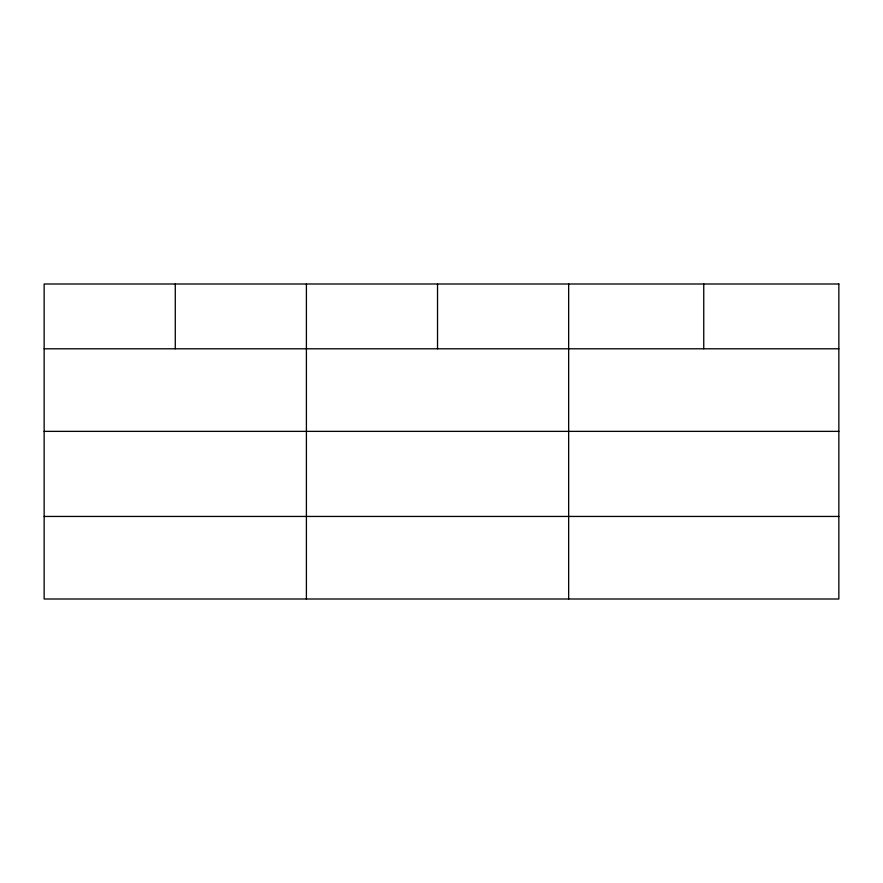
<?xml version="1.0" encoding="UTF-8"?>
<svg xmlns="http://www.w3.org/2000/svg" width="883" height="883" viewBox="0 0 883 883"><rect width="100%" height="100%" fill="white"/><g stroke="black" fill="none" stroke-linecap="round" stroke-linejoin="round"><path stroke-width="1.32" d="M44.15 348.796L838.85 348.796M44.15 431.368L838.85 431.368M44.15 516.445L838.85 516.445M703.751 283.995L703.751 348.796M568.652 283.995L568.652 599.005M437.526 283.995L437.526 348.796M306.401 283.995L306.401 599.005M175.276 283.995L175.276 348.796M838.85 283.995L44.15 283.995L44.15 599.005L838.85 599.005L838.85 283.995"/></g></svg>
